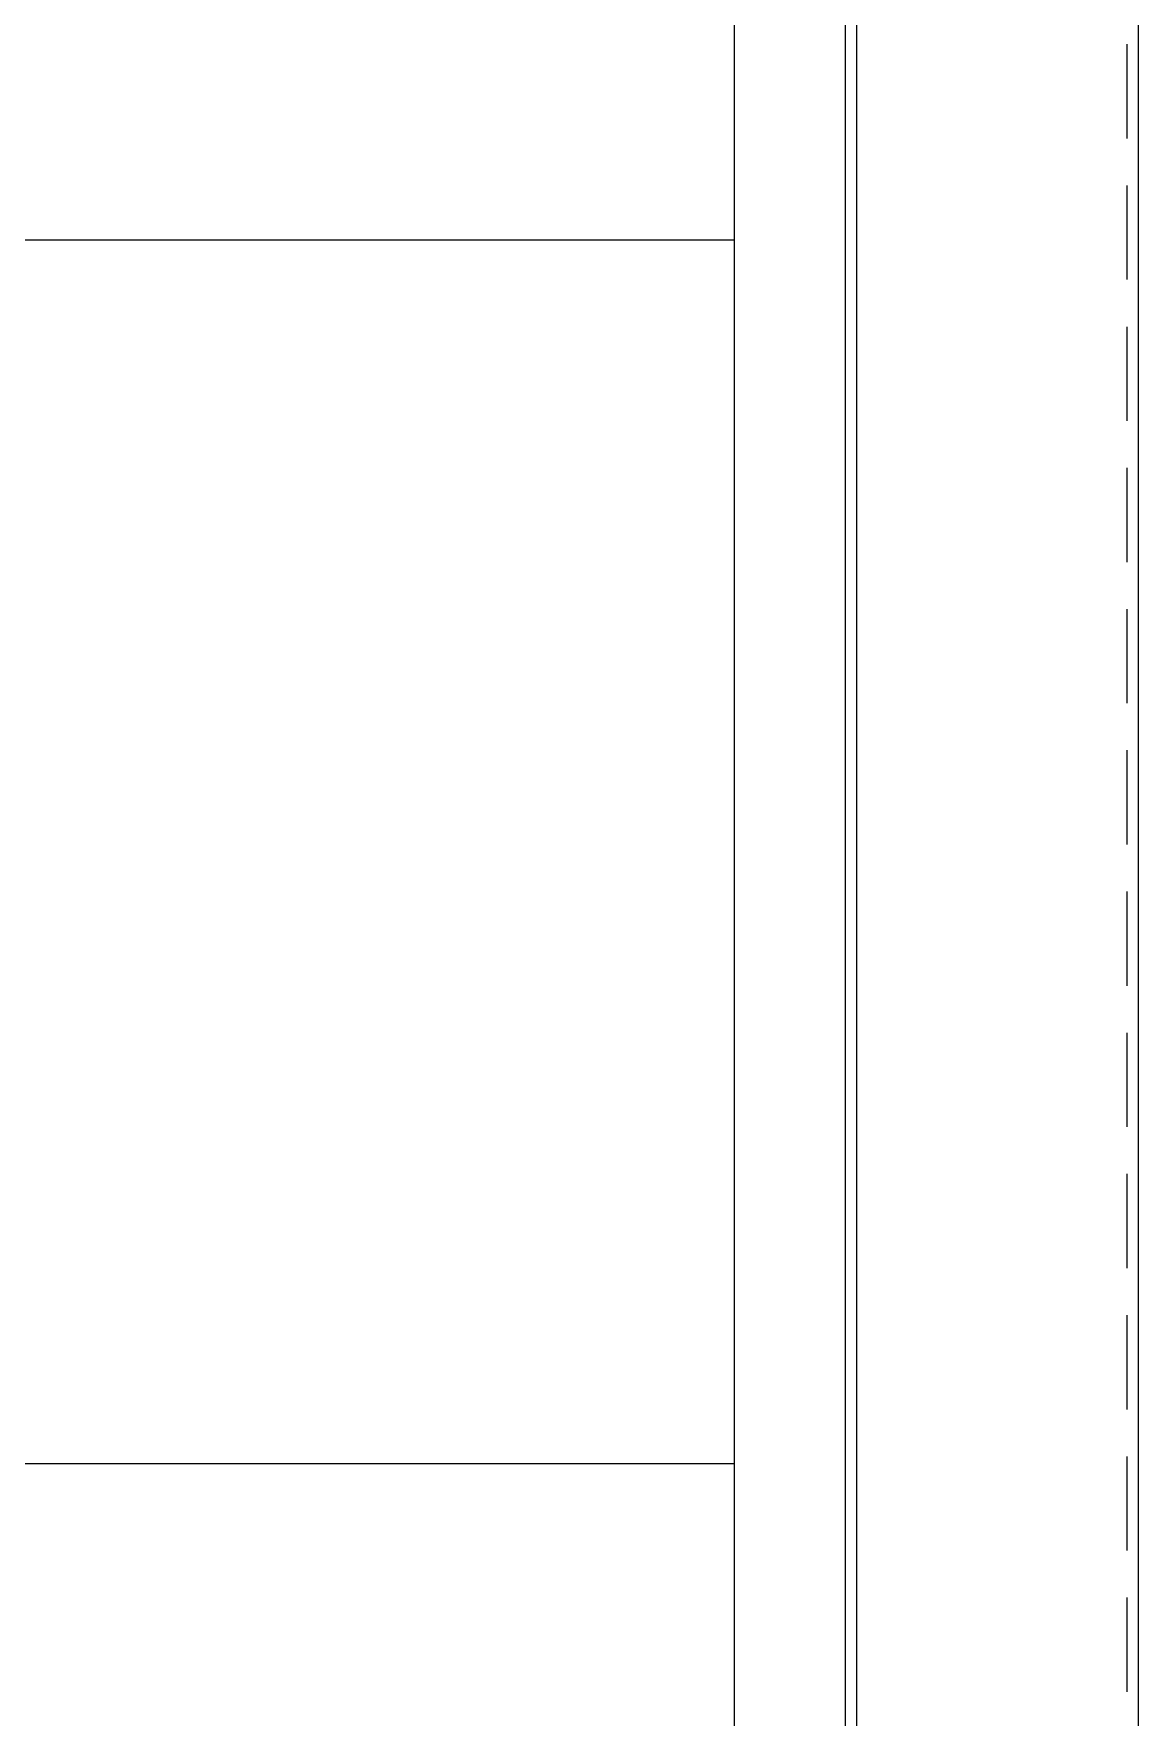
# Model space of a CAD drawing. Header units: millimetres. Extents: x 0 to 5806, y 0 to 4105.
# Drawn here: x 3682.2 to 3831.3, y 2639.7 to 2866.9 of the extents above; entities that cross this region are included whole.
import ezdxf

# ---------------------------------------------------------------- set-up
doc = ezdxf.new("R2010")
doc.units = ezdxf.units.MM
doc.linetypes.add('HIDDENX2', pattern=[19.05, 12.7, -6.35])

msp = doc.modelspace()

# ---------------------------------------------------------------- linework, layer by layer
at = {"color": 7}
for points in [[(3031.26, 1993.99), (3831.26, 1993.99), (3831.26, 3093.99), (3031.26, 3093.99)], [(3069.26, 2031.99), (3793.26, 2031.99), (3793.26, 3055.99), (3069.26, 3055.99)]]:
    msp.add_lwpolyline(points, close=True, dxfattribs=at)
at = {"color": 7, "linetype": 'HIDDENX2'}
msp.add_lwpolyline([(3032.76, 1995.49), (3829.76, 1995.49), (3829.76, 3092.49), (3032.76, 3092.49)], close=True, dxfattribs=at)
at = {"color": 3}
for points in [[(3070.76, 2033.49), (3791.76, 2033.49), (3791.76, 3054.49), (3070.76, 3054.49)], [(3085.76, 2065.59), (3776.76, 2065.59), (3776.76, 3022.39), (3085.76, 3022.39)]]:
    msp.add_lwpolyline(points, close=True, dxfattribs=at)
at = {"color": 8}
msp.add_lwpolyline([(3085.76, 2673.99), (3776.76, 2673.99), (3776.76, 2838.99), (3085.76, 2838.99)], close=True, dxfattribs=at)

doc.saveas('drawing.dxf')
